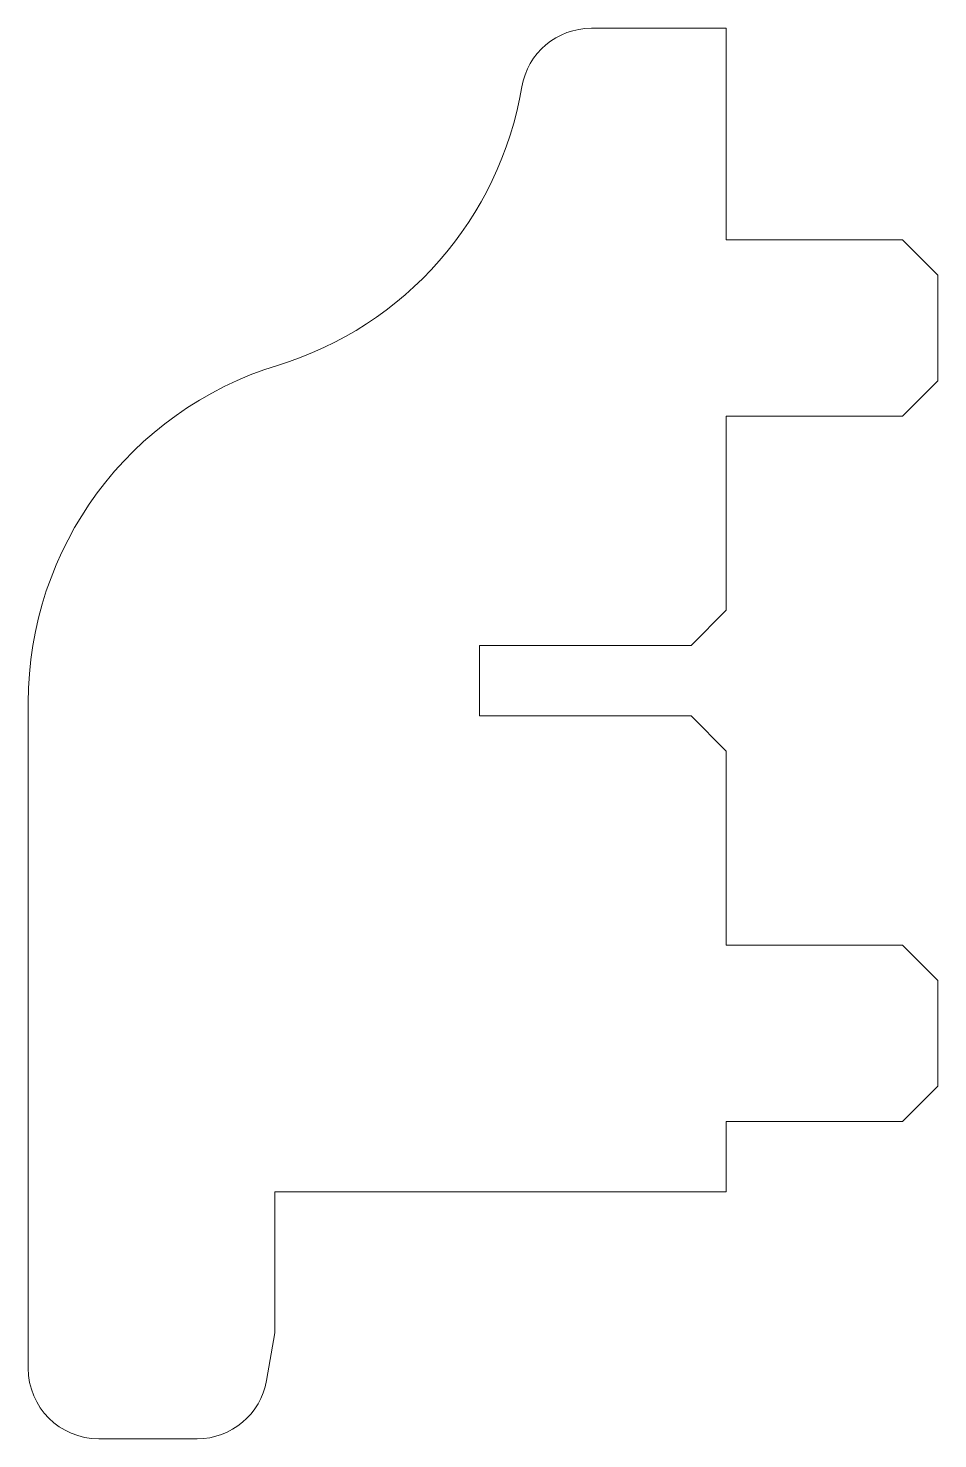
# Model space of a CAD drawing. Header units: millimetres. Extents: x -9.9 to 3, y -10.8 to 9.3.
import ezdxf

# ---------------------------------------------------------------- set-up
doc = ezdxf.new("R2010")
doc.units = ezdxf.units.MM

msp = doc.modelspace()

# ---------------------------------------------------------------- linework, layer by layer
at = {"color": 7, "linetype": 'Continuous', "lineweight": 15}
for p, q in [((0, 9.25), (-1.913, 9.25)), ((0, 6.25), (0, 9.25)), ((2.5, 6.25), (0, 6.25)), ((3, 5.75), (2.5, 6.25)), ((3, 4.25), (3, 5.75)), ((2.5, 3.75), (3, 4.25)), ((0, 1), (0, 3.75)), ((0, 3.75), (2.5, 3.75)), ((-0.5, 0.5), (0, 1)), ((-3.5, -0.5), (-3.5, 0.5)), ((-3.5, 0.5), (-0.5, 0.5)), ((-9.9, -0.311), (-9.9, -9.75)), ((-0.5, -0.5), (-3.5, -0.5)), ((0, -1), (-0.5, -0.5)), ((0, -3.75), (0, -1)), ((2.5, -3.75), (0, -3.75)), ((3, -4.25), (2.5, -3.75)), ((3, -5.75), (3, -4.25)), ((2.5, -6.25), (3, -5.75)), ((0, -7.25), (0, -6.25)), ((0, -6.25), (2.5, -6.25)), ((-6.4, -9.25), (-6.4, -7.25)), ((-6.4, -7.25), (0, -7.25)), ((-6.519, -9.924), (-6.4, -9.25)), ((-8.9, -10.75), (-7.504, -10.75))]:
    msp.add_line(p, q, dxfattribs=at)
for centre, radius, start, end in [((-1.913, 8.25), 1, 90, 170.4059), ((-7.829, 9.25), 5, 287.0312, 350.4059), ((-4.9, -0.311), 5, 107.0312, 180), ((-8.9, -9.75), 1, 180, 270), ((-7.504, -9.75), 1, 270, 350)]:
    msp.add_arc(centre, radius, start, end, dxfattribs=at)

doc.saveas('drawing.dxf')
